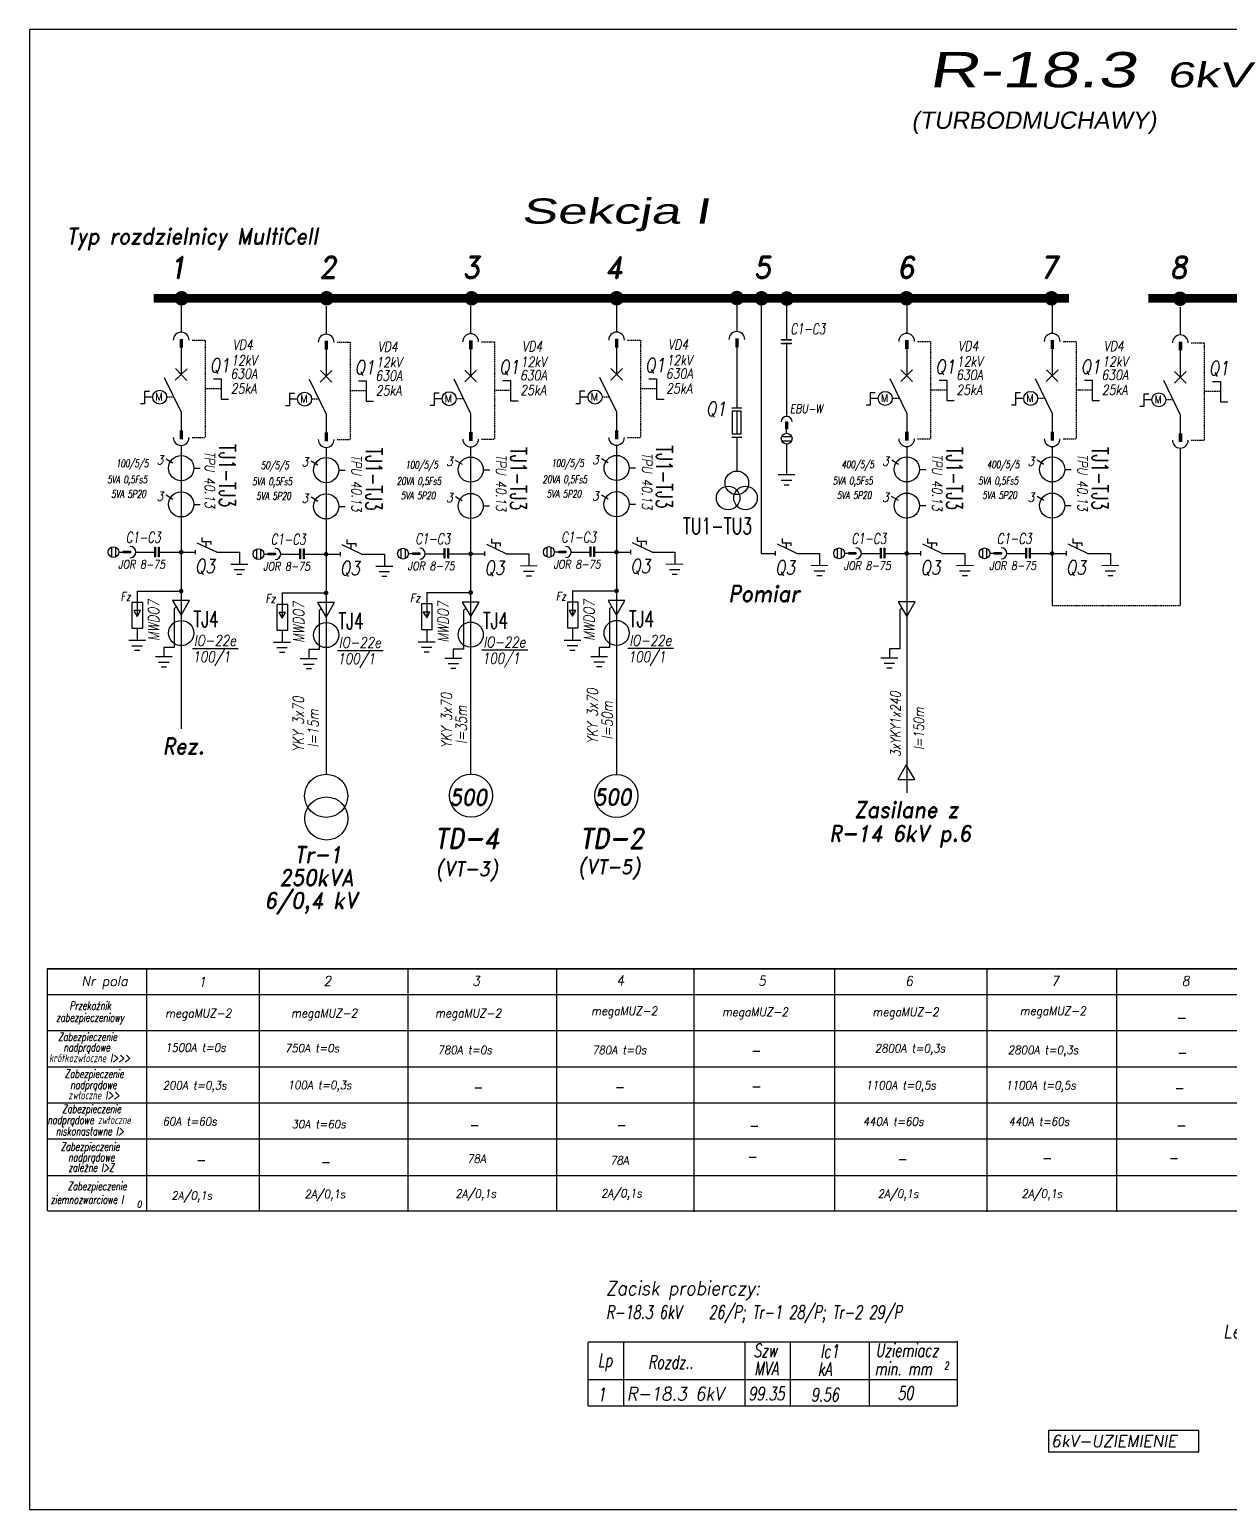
# Model space of a CAD drawing. Extents: x 223 to 1980, y -107 to 188.
# Drawn here: x 223.5 to 462.6, y -106.8 to 188.2 of the extents above; entities that cross this region are included whole.
import ezdxf

# ---------------------------------------------------------------- set-up
doc = ezdxf.new("R2010")
doc.units = 0
doc.header["$MEASUREMENT"] = 0
doc.linetypes.add('DOT', pattern=[6.35, 0, -6.35])
doc.linetypes.add('HIDDEN', pattern=[0.375, 0.25, -0.125])
doc.layers.get('0').update_dxf_attribs({"linetype": 'CONTINUOUS'})
doc.layers.add('STYKI', color=4, linetype='CONTINUOUS')
doc.styles.add('ROMAND', font='romand', dxfattribs={"width": 0.9, "oblique": 15, "height": 3.5})
doc.styles.add('ROMANS', font='romans', dxfattribs={"width": 0.9, "oblique": 15, "height": 1.5})
doc.styles.add('styl1', font='arial.ttf', dxfattribs={"oblique": 10, "height": 1.82})

# ---------------------------------------------------------------- blocks, each defined once
blk = doc.blocks.new('*U23')
at = {"color": 7, "const_width": 1.4}
blk.add_lwpolyline([(-0.74, 0, 1), (0.74, 0, 1)], format="xyb", close=True, dxfattribs=at)
blk = doc.blocks.new('*U24')
at = {"color": 0, "linetype": 'ByBlock', "lineweight": -2, "transparency": 16777216}
for p in [(0, 0), (28.9, 0), (57.8, 0), (86.7, 0), (115.6, 0), (144.5, 0), (173.4, 0)]:
    blk.add_blockref('*U23', p, dxfattribs=at)
blk = doc.blocks.new('*U28')
at = {"color": 7, "const_width": 1.4}
blk.add_lwpolyline([(-0.74, 0, 1), (0.74, 0, 1)], format="xyb", close=True, dxfattribs=at)
blk = doc.blocks.new('*U29')
at = {"color": 0, "linetype": 'ByBlock', "lineweight": -2, "transparency": 16777216}
for p in [(0, 0), (28.9, 0), (57.8, 0), (86.7, 0), (115.6, 0), (144.5, 0), (173.4, 0)]:
    blk.add_blockref('*U28', p, dxfattribs=at)
blk = doc.blocks.new('*U30')
at = {"color": 7, "const_width": 1.4}
blk.add_lwpolyline([(-0.74, 0, 1), (0.74, 0, 1)], format="xyb", close=True, dxfattribs=at)
blk = doc.blocks.new('*U31')
at = {"color": 0, "linetype": 'ByBlock', "lineweight": -2, "transparency": 16777216}
blk.add_blockref('*U30', (0, 0), dxfattribs=at)
blk = doc.blocks.new('*U32')
at = {"color": 7, "const_width": 1.4}
blk.add_lwpolyline([(-0.74, 0, 1), (0.74, 0, 1)], format="xyb", close=True, dxfattribs=at)
blk = doc.blocks.new('*U33')
at = {"color": 0, "linetype": 'ByBlock', "lineweight": -2, "transparency": 16777216}
blk.add_blockref('*U32', (0, 0), dxfattribs=at)

msp = doc.modelspace()

# ---------------------------------------------------------------- linework, layer by layer
for p, q in [((643.46, 188.19), (223.46, 188.19)), ((223.46, 188.19), (223.46, -106.81)), ((637.03, 188.19), (223.46, 188.19)), ((248, 114.92), (246.37, 114.92)), ((276.9, 114.53), (275.27, 114.53)), ((305.7, 114.61), (304.08, 114.61)), ((334.79, 114.94), (333.17, 114.94)), ((392.64, 114.67), (391.01, 114.67)), ((421.63, 114.67), (420, 114.67)), ((447.17, 114.38), (445.55, 114.38)), ((223.46, -106.81), (643.46, -106.81))]:
    msp.add_line(p, q)
at = {"color": 7}
for p, q in [((253.68, 133.43), (253.68, 127.87)), ((282.58, 133.04), (282.58, 127.48)), ((311.38, 133.12), (311.38, 127.56)), ((340.47, 133.45), (340.47, 127.9)), ((364.45, 133.55), (364.45, 128)), ((369.32, 133.18), (369.32, 104.35)), ((374.4, 126.43), (374.4, 133.6)), ((398.31, 133.18), (398.31, 127.62)), ((427.31, 133.18), (427.31, 127.62)), ((452.85, 132.88), (452.85, 127.33)), ((253.68, 126.34), (253.68, 119.43)), ((282.58, 125.95), (282.58, 119.05)), ((311.38, 126.03), (311.38, 119.13)), ((340.47, 126.36), (340.47, 119.46)), ((364.45, 126.46), (364.45, 119.56)), ((374.4, 123.25), (374.4, 125.56)), ((374.4, 111.12), (374.4, 125.05)), ((398.31, 126.09), (398.31, 119.19)), ((427.31, 126.09), (427.31, 119.19)), ((452.85, 125.8), (452.85, 118.89)), ((254.85, 120.59), (252.51, 118.28)), ((252.52, 120.6), (254.84, 118.27)), ((260.12, 118.56), (261.66, 118.56)), ((261.66, 118.56), (261.66, 114.51)), ((283.74, 120.2), (281.41, 117.89)), ((281.42, 120.21), (283.73, 117.88)), ((289.02, 118.18), (290.55, 118.18)), ((290.55, 118.18), (290.55, 114.12)), ((312.55, 120.28), (310.22, 117.97)), ((310.23, 120.3), (312.54, 117.96)), ((317.82, 118.26), (319.36, 118.26)), ((319.36, 118.26), (319.36, 114.2)), ((341.64, 120.62), (339.3, 118.3)), ((339.32, 120.63), (341.63, 118.29)), ((346.91, 118.59), (348.45, 118.59)), ((348.45, 118.59), (348.45, 114.54)), ((364.45, 120.17), (364.45, 113.27)), ((399.48, 120.34), (397.15, 118.03)), ((397.16, 120.35), (399.47, 118.02)), ((404.75, 118.32), (406.29, 118.32)), ((406.29, 118.32), (406.29, 114.26)), ((428.47, 120.34), (426.14, 118.03)), ((426.15, 120.35), (428.46, 118.02)), ((433.75, 118.32), (435.28, 118.32)), ((435.28, 118.32), (435.28, 114.26)), ((454.02, 120.05), (451.69, 117.73)), ((451.7, 120.06), (454.01, 117.72)), ((459.29, 118.02), (460.83, 118.02)), ((460.83, 118.02), (460.83, 113.97)), ((247.38, 116.05), (246.37, 116.05)), ((246.37, 116.05), (246.37, 113.59)), ((276.27, 115.66), (275.27, 115.66)), ((275.27, 115.66), (275.27, 113.2)), ((305.08, 115.74), (304.08, 115.74)), ((304.08, 115.74), (304.08, 113.28)), ((334.17, 116.08), (333.17, 116.08)), ((333.17, 116.08), (333.17, 113.62)), ((392.01, 115.8), (391.01, 115.8)), ((391.01, 115.8), (391.01, 113.34)), ((421, 115.8), (420, 115.8)), ((420, 115.8), (420, 113.34)), ((446.55, 115.51), (445.55, 115.51)), ((445.55, 115.51), (445.55, 113.05)), ((246.37, 113.59), (245.58, 113.59)), ((261.66, 114.51), (263.14, 114.51)), ((275.27, 113.2), (274.48, 113.2)), ((290.55, 114.12), (292.03, 114.12)), ((304.08, 113.28), (303.29, 113.28)), ((319.36, 114.2), (320.84, 114.2)), ((333.17, 113.62), (332.37, 113.62)), ((348.45, 114.54), (349.93, 114.54)), ((363.48, 112.79), (365.42, 112.79)), ((365.34, 112.12), (363.53, 112.12)), ((363.53, 112.12), (363.53, 107.62)), ((364.45, 113.27), (364.45, 112.79)), ((364.45, 112.12), (364.45, 107.62)), ((365.34, 107.62), (365.34, 112.12)), ((391.01, 113.34), (390.22, 113.34)), ((406.29, 114.26), (407.77, 114.26)), ((420, 113.34), (419.21, 113.34)), ((435.28, 114.26), (436.76, 114.26)), ((445.55, 113.05), (444.76, 113.05)), ((460.83, 113.97), (462.31, 113.97)), ((253.68, 111.94), (253.68, 106.81)), ((282.58, 111.55), (282.58, 106.42)), ((311.38, 111.63), (311.38, 106.51)), ((340.47, 111.97), (340.47, 106.84)), ((374.37, 107.71), (374.37, 110.02)), ((398.31, 111.69), (398.31, 106.57)), ((427.31, 111.69), (427.31, 106.57)), ((452.85, 111.4), (452.85, 106.27)), ((363.48, 106.96), (365.42, 106.96)), ((363.53, 107.62), (365.34, 107.62)), ((364.45, 106.96), (364.45, 100.19)), ((373.39, 107.05), (375.37, 107.05)), ((373.39, 106.24), (375.37, 106.24)), ((253.68, 105.3), (253.68, 48.79)), ((282.58, 104.91), (282.58, 39.76)), ((311.38, 104.99), (311.38, 39.76)), ((340.47, 105.33), (340.47, 39.79)), ((369.32, 105.05), (369.32, 83.74)), ((374.36, 105.54), (374.36, 99.48)), ((398.31, 105.05), (398.31, 36.04)), ((427.31, 105.05), (427.31, 73.39)), ((452.85, 104.76), (452.85, 73.39)), ((252.03, 101.77), (250.68, 102.58)), ((256.25, 100.77), (257.47, 100.77)), ((280.92, 101.38), (279.58, 102.19)), ((285.14, 100.38), (286.37, 100.38)), ((309.73, 101.47), (308.39, 102.27)), ((313.95, 100.46), (315.18, 100.46)), ((338.82, 101.8), (337.47, 102.61)), ((343.04, 100.8), (344.27, 100.8)), ((396.66, 101.52), (395.32, 102.33)), ((400.88, 100.52), (402.11, 100.52)), ((425.65, 101.52), (424.31, 102.33)), ((429.87, 100.52), (431.1, 100.52)), ((372.67, 99.47), (376.04, 99.48)), ((373.31, 98.37), (375.41, 98.37)), ((373.85, 97.45), (374.88, 97.45)), ((252.02, 94.54), (250.68, 95.35)), ((280.92, 94.15), (279.57, 94.96)), ((309.72, 94.23), (308.38, 95.04)), ((338.81, 94.56), (337.47, 95.37)), ((396.66, 94.29), (395.31, 95.1)), ((425.65, 94.29), (424.3, 95.1)), ((256.24, 93.54), (257.47, 93.54)), ((285.14, 93.15), (286.36, 93.15)), ((313.95, 93.23), (315.17, 93.23)), ((343.04, 93.56), (344.26, 93.56)), ((400.88, 93.29), (402.1, 93.29)), ((429.87, 93.29), (431.09, 93.29)), ((260.76, 84.01), (256.89, 85.84)), ((257.8, 86.96), (257.8, 86.16)), ((257.8, 86.16), (259.59, 86.16)), ((258.67, 84.92), (258.67, 86.14)), ((259.59, 86.16), (259.59, 85.53)), ((286.7, 86.57), (286.7, 85.77)), ((286.7, 85.77), (288.48, 85.77)), ((287.57, 84.53), (287.57, 85.75)), ((288.48, 85.77), (288.48, 85.14)), ((315.51, 86.66), (315.51, 85.85)), ((315.51, 85.85), (317.29, 85.85)), ((316.38, 84.61), (316.38, 85.83)), ((317.29, 85.85), (317.29, 85.22)), ((347.55, 84.03), (343.68, 85.87)), ((344.6, 86.99), (344.6, 86.18)), ((344.6, 86.18), (346.38, 86.18)), ((345.47, 84.94), (345.47, 86.17)), ((346.38, 86.18), (346.38, 85.55)), ((376.4, 83.76), (372.54, 85.59)), ((373.45, 86.72), (373.45, 85.91)), ((373.45, 85.91), (375.23, 85.91)), ((374.32, 84.67), (374.32, 85.89)), ((375.23, 85.91), (375.23, 85.28)), ((405.39, 83.76), (401.53, 85.59)), ((402.44, 86.72), (402.44, 85.91)), ((402.44, 85.91), (404.22, 85.91)), ((403.31, 84.67), (403.31, 85.89)), ((404.22, 85.91), (404.22, 85.28)), ((434.38, 83.76), (430.52, 85.59)), ((431.43, 86.72), (431.43, 85.91)), ((431.43, 85.91), (433.21, 85.91)), ((432.3, 84.67), (432.3, 85.89)), ((433.21, 85.91), (433.21, 85.28)), ((239.79, 85.01), (239.79, 83.04)), ((240.59, 85.01), (240.59, 83.04)), ((241.26, 84.03), (243.57, 84.03)), ((244.64, 84.01), (247.91, 84.01)), ((246.11, 84.01), (248.42, 84.01)), ((249.29, 84.01), (256.45, 84.01)), ((256.45, 84.43), (256.45, 83.61)), ((260.76, 84.01), (265.28, 84.01)), ((265.28, 84.01), (265.28, 81.64)), ((268.69, 84.62), (268.69, 82.65)), ((269.49, 84.62), (269.49, 82.65)), ((270.15, 83.64), (272.47, 83.64)), ((273.54, 83.62), (276.81, 83.62)), ((275, 83.62), (277.32, 83.62)), ((278.19, 83.62), (285.35, 83.62)), ((285.35, 84.04), (285.35, 83.22)), ((289.65, 83.62), (285.79, 85.45)), ((289.65, 83.62), (294.18, 83.62)), ((294.18, 83.62), (294.18, 81.25)), ((297.49, 84.71), (297.49, 82.73)), ((298.3, 84.71), (298.3, 82.73)), ((298.96, 83.73), (301.27, 83.73)), ((302.34, 83.7), (305.61, 83.7)), ((303.81, 83.7), (306.12, 83.7)), ((307, 83.7), (314.16, 83.7)), ((314.16, 84.13), (314.16, 83.3)), ((318.46, 83.7), (314.6, 85.53)), ((318.46, 83.7), (322.98, 83.7)), ((322.98, 83.7), (322.98, 81.33)), ((326.58, 85.04), (326.58, 83.06)), ((327.39, 85.04), (327.39, 83.06)), ((328.05, 84.06), (330.36, 84.06)), ((331.43, 84.03), (334.7, 84.03)), ((332.9, 84.03), (335.21, 84.03)), ((336.08, 84.03), (343.24, 84.03)), ((343.24, 84.46), (343.24, 83.64)), ((347.55, 84.03), (352.07, 84.03)), ((352.07, 84.03), (352.07, 81.66)), ((369.3, 83.76), (372.1, 83.76)), ((372.1, 84.19), (372.1, 83.36)), ((376.4, 83.76), (380.92, 83.76)), ((380.92, 83.76), (380.92, 81.39)), ((384.42, 84.77), (384.42, 82.79)), ((385.23, 84.77), (385.23, 82.79)), ((385.89, 83.79), (388.2, 83.79)), ((389.27, 83.76), (392.54, 83.76)), ((390.74, 83.76), (393.05, 83.76)), ((393.93, 83.76), (401.09, 83.76)), ((401.09, 84.19), (401.09, 83.36)), ((405.39, 83.76), (409.92, 83.76)), ((409.92, 83.76), (409.92, 81.39)), ((413.41, 84.77), (413.41, 82.79)), ((414.22, 84.77), (414.22, 82.79)), ((414.88, 83.79), (417.2, 83.79)), ((418.27, 83.76), (421.54, 83.76)), ((419.73, 83.76), (422.05, 83.76)), ((422.92, 83.76), (430.08, 83.76)), ((430.08, 84.19), (430.08, 83.36)), ((434.38, 83.76), (438.91, 83.76)), ((438.91, 83.76), (438.91, 81.39)), ((263.58, 81.63), (266.95, 81.64)), ((264.22, 80.53), (266.32, 80.53)), ((292.48, 81.24), (295.85, 81.25)), ((293.12, 80.14), (295.21, 80.14)), ((321.29, 81.32), (324.65, 81.34)), ((321.93, 80.23), (324.02, 80.23)), ((350.38, 81.65), (353.74, 81.67)), ((351.01, 80.56), (353.11, 80.56)), ((379.23, 81.38), (382.59, 81.4)), ((379.87, 80.29), (381.96, 80.29)), ((408.22, 81.38), (411.59, 81.4)), ((408.86, 80.29), (410.95, 80.29)), ((437.21, 81.38), (440.58, 81.4)), ((437.85, 80.29), (439.94, 80.29)), ((264.76, 79.62), (265.79, 79.62)), ((293.65, 79.23), (294.69, 79.23)), ((322.46, 79.31), (323.5, 79.31)), ((351.55, 79.64), (352.58, 79.64)), ((380.4, 79.37), (381.44, 79.37)), ((409.39, 79.37), (410.43, 79.37)), ((438.38, 79.37), (439.42, 79.37)), ((244.91, 76.27), (253.77, 76.27)), ((244.91, 76.27), (244.91, 71.22)), ((273.81, 75.88), (282.67, 75.89)), ((273.81, 75.88), (273.81, 70.84)), ((302.62, 75.97), (311.48, 75.97)), ((302.62, 75.97), (302.62, 70.92)), ((331.7, 76.3), (340.56, 76.3)), ((331.7, 76.3), (331.7, 71.25)), ((252.72, 73.06), (252.28, 72.79)), ((252.28, 72.79), (252.28, 64.98)), ((281.61, 72.67), (281.18, 72.4)), ((281.18, 72.4), (281.18, 64.59)), ((310.42, 72.75), (309.99, 72.48)), ((309.99, 72.48), (309.99, 64.67)), ((339.51, 73.08), (339.08, 72.82)), ((339.08, 72.82), (339.08, 65)), ((397.35, 72.81), (396.92, 72.54)), ((396.92, 72.54), (396.92, 64.73)), ((244.91, 68.89), (244.91, 66.47)), ((273.81, 68.5), (273.81, 66.08)), ((302.62, 68.59), (302.62, 66.16)), ((331.7, 68.92), (331.7, 66.5)), ((243.22, 66.46), (246.58, 66.48)), ((243.85, 65.37), (245.95, 65.37)), ((252.28, 64.98), (250.23, 64.98)), ((250.23, 64.98), (250.23, 63.21)), ((272.11, 66.07), (275.48, 66.09)), ((272.75, 64.98), (274.84, 64.98)), ((300.92, 66.16), (304.29, 66.17)), ((301.56, 65.06), (303.65, 65.06)), ((330.01, 66.49), (333.37, 66.5)), ((330.65, 65.39), (332.74, 65.39)), ((339.08, 65), (337.02, 65)), ((337.02, 65), (337.02, 63.24)), ((244.39, 64.45), (245.42, 64.45)), ((248.53, 63.2), (251.9, 63.22)), ((249.17, 62.11), (251.27, 62.11)), ((255.92, 64.83), (265.06, 64.83)), ((273.29, 64.06), (274.32, 64.06)), ((277.43, 62.81), (280.8, 62.83)), ((281.18, 64.59), (279.13, 64.59)), ((279.13, 64.59), (279.13, 62.82)), ((284.82, 64.44), (293.96, 64.44)), ((302.09, 64.14), (303.13, 64.14)), ((306.24, 62.9), (309.6, 62.91)), ((309.99, 64.67), (307.93, 64.67)), ((307.93, 64.67), (307.93, 62.9)), ((313.63, 64.52), (322.77, 64.52)), ((331.18, 64.48), (332.22, 64.48)), ((335.33, 63.23), (338.69, 63.24)), ((335.96, 62.13), (338.06, 62.13)), ((342.72, 64.86), (351.85, 64.86)), ((393.17, 62.96), (396.54, 62.97)), ((396.92, 64.73), (394.86, 64.73)), ((394.86, 64.73), (394.86, 62.96)), ((249.71, 61.19), (250.74, 61.19)), ((278.07, 61.72), (280.16, 61.72)), ((278.6, 60.8), (279.64, 60.8)), ((306.88, 61.8), (308.97, 61.8)), ((307.41, 60.88), (308.45, 60.88)), ((336.5, 61.22), (337.53, 61.22)), ((393.81, 61.86), (395.9, 61.86)), ((394.34, 60.94), (395.38, 60.94)), ((334.84, -73.4), (408.34, -73.4)), ((334.84, -86.18), (334.84, -73.53)), ((341.84, -73.4), (341.84, -86.18)), ((366.05, -73.4), (366.05, -86.18)), ((375.09, -73.53), (375.09, -86.18)), ((390.84, -73.53), (390.84, -86.18)), ((408.34, -73.27), (408.34, -86.18)), ((334.84, -86.18), (334.84, -75.68)), ((341.84, -75.68), (341.84, -86.18)), ((375.09, -75.68), (375.09, -86.18)), ((390.84, -75.68), (390.84, -86.18)), ((408.34, -75.68), (408.34, -86.18)), ((334.84, -80.93), (408.34, -80.93)), ((334.84, -86.18), (408.34, -86.18)), ((456.53, -91.09), (426.6, -91.09)), ((426.6, -91.09), (426.6, -95.3)), ((456.53, -95.3), (456.53, -91.09)), ((426.6, -95.3), (456.53, -95.3))]:
    msp.add_line(p, q, dxfattribs=at)
at = {"color": 7, "linetype": 'HIDDEN'}
for p, q in [((255.86, 126.29), (258.44, 126.29)), ((258.44, 126.29), (258.44, 106.87)), ((284.75, 125.9), (287.34, 125.9)), ((287.34, 125.9), (287.34, 106.48)), ((313.56, 125.98), (316.15, 125.98)), ((316.15, 125.98), (316.15, 106.57)), ((342.65, 126.31), (345.24, 126.31)), ((345.24, 126.31), (345.24, 106.9)), ((400.49, 126.04), (403.08, 126.04)), ((403.08, 126.04), (403.08, 106.63)), ((429.48, 126.04), (432.07, 126.04)), ((432.07, 126.04), (432.07, 106.63)), ((455.03, 125.74), (457.62, 125.74)), ((457.62, 125.74), (457.62, 106.33)), ((261.66, 116.58), (258.44, 116.58)), ((290.55, 116.19), (287.34, 116.19)), ((319.36, 116.27), (316.15, 116.27)), ((348.45, 116.61), (345.24, 116.61)), ((406.29, 116.33), (403.08, 116.33)), ((435.28, 116.33), (432.07, 116.33)), ((460.83, 116.04), (457.62, 116.04)), ((255.86, 106.87), (258.44, 106.87)), ((284.75, 106.48), (287.34, 106.48)), ((313.56, 106.57), (316.15, 106.57)), ((342.65, 106.9), (345.24, 106.9)), ((400.49, 106.63), (403.08, 106.63)), ((429.48, 106.63), (432.07, 106.63)), ((455.03, 106.33), (457.62, 106.33)), ((427.31, 73.39), (452.85, 73.39))]:
    msp.add_line(p, q, dxfattribs=at)
at = {"color": 7, "linetype": 'DOT'}
for p, q in [((258.44, 116.58), (261.66, 116.58)), ((287.34, 116.19), (290.55, 116.19)), ((316.15, 116.27), (319.36, 116.27)), ((345.24, 116.61), (348.45, 116.61)), ((403.08, 116.33), (406.29, 116.33)), ((432.07, 116.33), (435.28, 116.33)), ((457.62, 116.04), (460.83, 116.04))]:
    msp.add_line(p, q, dxfattribs=at)
at = {"linetype": 'HIDDEN'}
for p, q in [((252.22, 114.92), (250.78, 114.92)), ((281.12, 114.53), (279.68, 114.53)), ((309.93, 114.61), (308.49, 114.61)), ((339.02, 114.94), (337.57, 114.94)), ((396.86, 114.67), (395.42, 114.67)), ((425.85, 114.67), (424.41, 114.67)), ((451.4, 114.38), (449.96, 114.38))]:
    msp.add_line(p, q, dxfattribs=at)
at = {"color": 7, "lineweight": 35}
msp.add_line((226.95, 0.97), (640.5, 0.97), dxfattribs=at)
at = {"color": 7, "linetype": 'Continuous'}
for p, q in [((226.95, 0.97), (226.95, -47.26)), ((246.8, 0.97), (246.8, -47.26)), ((269.22, 0.97), (269.22, -47.26)), ((298.88, 0.97), (298.88, -47.26)), ((328.51, 0.97), (328.51, -47.26)), ((355.85, 0.75), (355.85, -47.48)), ((383.93, 0.96), (383.93, -47.27)), ((414.3, 0.75), (414.3, -47.48)), ((440.13, 0.75), (440.13, -47.48)), ((226.95, -4.15), (640.35, -4.15)), ((226.95, -11.35), (640.35, -11.35)), ((226.95, -18.55), (640.3, -18.55)), ((226.95, -25.75), (640.64, -25.75)), ((226.95, -32.95), (640.64, -32.95)), ((226.95, -40.23), (640.84, -40.23)), ((227.13, -47.26), (640.63, -47.26))]:
    msp.add_line(p, q, dxfattribs=at)
at = {"color": 7, "const_width": 1.79}
for points in [[(248.2, 134.62), (430.66, 134.62)], [(446.49, 134.62), (628.66, 134.62)]]:
    msp.add_lwpolyline(points, dxfattribs=at)
at = {"lineweight": 35, "const_width": 0.705}
for points in [[(253.71, 124.76), (253.71, 126.54)], [(340.5, 124.79), (340.5, 126.57)], [(364.48, 124.88), (364.48, 126.67)], [(282.61, 124.37), (282.61, 126.15)], [(311.42, 124.45), (311.42, 126.24)], [(398.35, 124.51), (398.35, 126.3)], [(427.34, 124.51), (427.34, 126.3)], [(452.89, 124.22), (452.89, 126)], [(253.71, 106.5), (253.71, 108.28)], [(282.61, 106.11), (282.61, 107.89)], [(311.42, 106.19), (311.42, 107.97)], [(340.5, 106.52), (340.5, 108.31)], [(398.35, 106.25), (398.35, 108.03)], [(427.34, 106.25), (427.34, 108.03)], [(452.89, 105.95), (452.89, 107.74)]]:
    msp.add_lwpolyline(points, dxfattribs=at)
at = {"color": 7}
for points in [[(373.36, 126.3), (373.36, 126.43), (375.3, 126.43), (375.3, 126.3)], [(373.36, 125.57), (373.36, 125.7), (375.3, 125.7), (375.3, 125.57)], [(374.52, 108.59), (374.22, 108.59), (374.22, 110.02), (374.52, 110.02)], [(242.13, 83.88), (242.13, 84.19), (243.57, 84.19), (243.57, 83.88)], [(248.42, 85.04), (248.56, 85.04), (248.56, 83.1), (248.42, 83.1)], [(249.16, 85.04), (249.29, 85.04), (249.29, 83.1), (249.16, 83.1)], [(271.03, 83.49), (271.03, 83.8), (272.47, 83.8), (272.47, 83.49)], [(277.32, 84.65), (277.46, 84.65), (277.46, 82.71), (277.32, 82.71)], [(278.05, 84.65), (278.19, 84.65), (278.19, 82.71), (278.05, 82.71)], [(299.84, 83.57), (299.84, 83.88), (301.27, 83.88), (301.27, 83.57)], [(306.13, 84.73), (306.26, 84.73), (306.26, 82.79), (306.13, 82.79)], [(306.86, 84.73), (307, 84.73), (307, 82.79), (306.86, 82.79)], [(328.93, 83.91), (328.93, 84.21), (330.36, 84.21), (330.36, 83.91)], [(335.22, 85.07), (335.35, 85.07), (335.35, 83.13), (335.22, 83.13)], [(335.95, 85.07), (336.08, 85.07), (336.08, 83.13), (335.95, 83.13)], [(386.77, 83.63), (386.77, 83.94), (388.2, 83.94), (388.2, 83.63)], [(393.06, 84.79), (393.2, 84.79), (393.2, 82.85), (393.06, 82.85)], [(393.79, 84.79), (393.93, 84.79), (393.93, 82.85), (393.79, 82.85)], [(415.76, 83.63), (415.76, 83.94), (417.2, 83.94), (417.2, 83.63)], [(422.05, 84.79), (422.19, 84.79), (422.19, 82.85), (422.05, 82.85)], [(422.78, 84.79), (422.92, 84.79), (422.92, 82.85), (422.78, 82.85)], [(246.03, 73.99), (243.87, 73.99), (243.87, 68.89), (246.03, 68.89)], [(251.98, 74.37), (253.68, 71.46), (255.35, 74.39)], [(280.88, 73.98), (282.58, 71.08), (284.25, 74)], [(309.69, 74.07), (311.39, 71.16), (313.06, 74.08)], [(332.82, 74.02), (330.67, 74.02), (330.67, 68.92), (332.82, 68.92)], [(338.78, 74.4), (340.47, 71.49), (342.14, 74.41)], [(396.62, 74.13), (398.32, 71.22), (399.99, 74.14)], [(244.24, 72.37), (244.91, 71.22), (245.57, 72.38)], [(274.92, 73.6), (272.77, 73.6), (272.77, 68.5), (274.92, 68.5)], [(273.14, 71.98), (273.81, 70.84), (274.47, 71.99)], [(303.73, 73.69), (301.58, 73.69), (301.58, 68.59), (303.73, 68.59)], [(301.95, 72.07), (302.62, 70.92), (303.28, 72.07)], [(331.03, 72.4), (331.7, 71.25), (332.36, 72.4)], [(396.54, 38.67), (399.92, 38.67), (398.23, 41.6)]]:
    msp.add_lwpolyline(points, close=True, dxfattribs=at)
at = {"color": 7, "const_width": 0.444}
for points in [[(253.44, 84, 1), (253.91, 84, 1)], [(282.33, 83.61, 1), (282.8, 83.61, 1)], [(311.14, 83.7, 1), (311.61, 83.7, 1)], [(340.23, 84.03, 1), (340.7, 84.03, 1)], [(398.07, 83.76, 1), (398.54, 83.76, 1)], [(427.06, 83.76, 1), (427.53, 83.76, 1)], [(253.45, 76.27, 1), (253.91, 76.27, 1)], [(340.24, 76.3, 1), (340.71, 76.3, 1)], [(282.34, 75.88, 1), (282.81, 75.88, 1)], [(311.15, 75.97, 1), (311.62, 75.97, 1)]]:
    msp.add_lwpolyline(points, format="xyb", close=True, dxfattribs=at)
for centre, radius in [((249.39, 114.92), 1.39), ((278.29, 114.53), 1.39), ((307.1, 114.61), 1.39), ((336.18, 114.94), 1.39), ((394.03, 114.67), 1.39), ((423.02, 114.67), 1.39), ((448.57, 114.38), 1.39), ((374.38, 106.65), 1.07), ((240.19, 84.03), 1.07), ((269.09, 83.64), 1.07), ((297.9, 83.72), 1.07), ((326.98, 84.05), 1.07), ((384.83, 83.78), 1.07), ((413.82, 83.78), 1.07)]:
    msp.add_circle(centre, radius)
at = {"color": 7}
for centre, radius in [((253.69, 100.77), 2.51), ((340.48, 100.8), 2.51), ((282.58, 100.38), 2.51), ((311.39, 100.47), 2.51), ((398.32, 100.53), 2.51), ((427.31, 100.53), 2.51), ((364.45, 97.84), 2.35), ((253.68, 93.54), 2.51), ((282.58, 93.15), 2.51), ((311.39, 93.23), 2.51), ((340.47, 93.57), 2.51), ((362.71, 94.81), 2.35), ((366.18, 94.81), 2.35), ((398.32, 93.29), 2.51), ((427.31, 93.29), 2.51), ((253.69, 67.89), 2.51), ((282.58, 67.5), 2.51), ((311.39, 67.58), 2.51), ((340.48, 67.91), 2.51), ((282.58, 35.44), 4.3), ((311.46, 35.49), 4.3), ((340.44, 35.42), 4.3), ((282.63, 30.92), 4.3)]:
    msp.add_circle(centre, radius, dxfattribs=at)
for centre, radius, start, end in [((253.68, 126.29), 1.57, 0, 180), ((282.58, 125.9), 1.57, 0, 180), ((311.38, 125.98), 1.57, 0, 180), ((340.47, 126.31), 1.57, 0, 180), ((364.45, 126.41), 1.57, 0, 180), ((398.31, 126.04), 1.57, 0, 180), ((427.31, 126.04), 1.57, 0, 180), ((452.85, 125.74), 1.57, 0, 180), ((374.38, 109.98), 1.11, 0, 180), ((253.68, 106.87), 1.57, 180, 0), ((282.58, 106.48), 1.57, 180, 0), ((311.38, 106.57), 1.57, 180, 0), ((340.47, 106.9), 1.57, 180, 0), ((398.31, 106.63), 1.57, 180, 0), ((427.31, 106.63), 1.57, 180, 0), ((452.85, 106.33), 1.57, 180, 0), ((243.53, 84.03), 1.11, 270, 90), ((272.42, 83.64), 1.11, 270, 90), ((301.23, 83.72), 1.11, 270, 90), ((330.32, 84.05), 1.11, 270, 90), ((388.16, 83.78), 1.11, 270, 90), ((417.15, 83.78), 1.11, 270, 90)]:
    msp.add_arc(centre, radius, start, end, dxfattribs=at)
at = {"layer": 'STYKI', "color": 7}
for p, q in [((250.31, 118.87), (253.68, 111.94)), ((279.21, 118.48), (282.57, 111.55)), ((308.02, 118.57), (311.38, 111.63)), ((337.1, 118.9), (340.47, 111.96)), ((394.95, 118.63), (398.31, 111.69)), ((423.94, 118.63), (427.3, 111.69)), ((449.49, 118.33), (452.85, 111.4))]:
    msp.add_line(p, q, dxfattribs=at)

# ---------------------------------------------------------------- block references
for name, p in [('*U24', (253.77, 134.63)), ('*U33', (364.45, 134.68)), ('*U31', (374.42, 134.59)), ('*U29', (452.8, 134.54))]:
    msp.add_blockref(name, p)

# ---------------------------------------------------------------- texts
at = {"color": 7}
for s, height, style, oblique, width, p in [('R-18.3', 7.038, 'styl1', 10, 1.4, (402.68, 176.69)), ('6kV', 5, 'styl1', 10, 1.4, (450.16, 176.68)), ('Sekcja I', 5.031, 'styl1', 10, 1.5, (321.47, 149.5)), ('Typ rozdzielnicy MultiCell', 3.2276, 'ROMAND', 10, 0.9, (230.8, 145.39)), ('1', 4.3, 'ROMAND', 10, 0.95, (251.23, 138.65)), ('2', 4.3, 'ROMAND', 10, 0.95, (281.16, 138.64)), ('3', 4.3, 'ROMAND', 10, 0.95, (309.73, 138.64)), ('4', 4.3, 'ROMAND', 10, 0.95, (338.11, 138.64)), ('5', 4.3, 'ROMAND', 10, 0.95, (367.78, 138.64)), ('6', 4.3, 'ROMAND', 10, 0.95, (396.35, 138.64)), ('7', 4.3, 'ROMAND', 10, 0.95, (424.97, 138.64)), ('8', 4.3, 'ROMAND', 10, 0.95, (450.74, 138.64)), ('C1-C3', 2.147, 'ROMANS', 10, 0.7, (375.11, 127.46)), ('VD4', 2, 'ROMANS', 10, 0.8, (263.94, 124.36)), ('VD4', 2, 'ROMANS', 10, 0.8, (292.83, 123.97)), ('VD4', 2, 'ROMANS', 10, 0.8, (321.64, 124.05)), ('VD4', 2, 'ROMANS', 10, 0.8, (350.73, 124.39)), ('VD4', 2, 'ROMANS', 10, 0.8, (408.57, 124.11)), ('VD4', 2, 'ROMANS', 10, 0.8, (437.56, 124.11)), ('Q1', 2.76, 'ROMANS', 10, 0.8, (259.36, 119.87)), ('12kV', 2, 'ROMANS', 10, 0.8, (263.65, 121.26)), ('Q1', 2.76, 'ROMANS', 10, 0.8, (288.25, 119.48)), ('12kV', 2, 'ROMANS', 10, 0.8, (292.55, 120.87)), ('Q1', 2.76, 'ROMANS', 10, 0.8, (317.06, 119.56)), ('12kV', 2, 'ROMANS', 10, 0.8, (321.36, 120.96)), ('Q1', 2.76, 'ROMANS', 10, 0.8, (346.15, 119.9)), ('12kV', 2, 'ROMANS', 10, 0.8, (350.44, 121.29)), ('Q1', 2.76, 'ROMANS', 10, 0.8, (403.99, 119.62)), ('12kV', 2, 'ROMANS', 10, 0.8, (408.29, 121.02)), ('Q1', 2.76, 'ROMANS', 10, 0.8, (432.98, 119.62)), ('12kV', 2, 'ROMANS', 10, 0.8, (437.28, 121.02)), ('Q1', 2.76, 'ROMANS', 10, 0.8, (458.53, 119.33)), ('630A', 2, 'ROMANS', 10, 0.8, (263.51, 118.59)), ('630A', 2, 'ROMANS', 10, 0.8, (292.41, 118.2)), ('630A', 2, 'ROMANS', 10, 0.8, (321.22, 118.28)), ('630A', 2, 'ROMANS', 10, 0.8, (350.3, 118.62)), ('630A', 2, 'ROMANS', 10, 0.8, (408.15, 118.34)), ('630A', 2, 'ROMANS', 10, 0.8, (437.14, 118.34)), ('25kA', 2, 'ROMANS', 10, 0.8, (263.58, 115.64)), ('25kA', 2, 'ROMANS', 10, 0.8, (292.48, 115.25)), ('25kA', 2, 'ROMANS', 10, 0.8, (321.29, 115.33)), ('25kA', 2, 'ROMANS', 10, 0.8, (350.37, 115.66)), ('25kA', 2, 'ROMANS', 10, 0.8, (408.22, 115.39)), ('25kA', 2, 'ROMANS', 10, 0.8, (437.21, 115.39)), ('Q1', 2.76, 'ROMANS', 10, 0.8, (358.29, 111.2)), ('EBU-W', 1.7, 'ROMANS', 10, 0.8, (375.01, 111.75)), ('3', 1.79, 'ROMANS', 15, 0.85, (248.77, 101.51)), ('3', 1.79, 'ROMANS', 15, 0.85, (335.56, 101.53)), ('100/5/5', 1.5, 'ROMANS', 10, 0.7, (240.68, 100.97)), ('50/5/5', 1.5, 'ROMANS', 10, 0.7, (269.57, 100.59)), ('3', 1.79, 'ROMANS', 15, 0.85, (277.66, 101.12)), ('100/5/5', 1.5, 'ROMANS', 10, 0.7, (298.38, 100.67)), ('3', 1.79, 'ROMANS', 15, 0.85, (306.47, 101.2)), ('100/5/5', 1.5, 'ROMANS', 10, 0.7, (327.47, 101)), ('400/5/5', 1.5, 'ROMANS', 10, 0.7, (385.31, 100.73)), ('3', 1.79, 'ROMANS', 15, 0.85, (393.4, 101.26)), ('400/5/5', 1.5, 'ROMANS', 10, 0.7, (414.3, 100.73)), ('3', 1.79, 'ROMANS', 15, 0.85, (422.39, 101.26)), ('5VA 0,5Fs5', 1.5, 'ROMANS', 10, 0.7, (238.94, 97.76)), ('5VA 0,5Fs5', 1.5, 'ROMANS', 10, 0.7, (267.84, 97.37)), ('20VA 0,5Fs5', 1.5, 'ROMANS', 10, 0.7, (296.64, 97.45)), ('20VA 0,5Fs5', 1.5, 'ROMANS', 10, 0.7, (325.73, 97.79)), ('5VA 0,5Fs5', 1.5, 'ROMANS', 10, 0.7, (383.58, 97.51)), ('5VA 0,5Fs5', 1.5, 'ROMANS', 10, 0.7, (412.57, 97.51)), ('5VA 5P20', 1.5, 'ROMANS', 10, 0.7, (239.75, 94.87)), ('3', 1.79, 'ROMANS', 15, 0.85, (248.76, 94.27)), ('5VA 5P20', 1.5, 'ROMANS', 10, 0.7, (268.65, 94.48)), ('3', 1.79, 'ROMANS', 15, 0.85, (277.66, 93.88)), ('5VA 5P20', 1.5, 'ROMANS', 10, 0.7, (297.46, 94.56)), ('3', 1.79, 'ROMANS', 15, 0.85, (306.47, 93.97)), ('5VA 5P20', 1.5, 'ROMANS', 10, 0.7, (326.54, 94.89)), ('3', 1.79, 'ROMANS', 15, 0.85, (335.56, 94.3)), ('5VA 5P20', 1.5, 'ROMANS', 10, 0.7, (384.39, 94.62)), ('3', 1.79, 'ROMANS', 15, 0.85, (393.4, 94.03)), ('5VA 5P20', 1.5, 'ROMANS', 10, 0.7, (413.38, 94.62)), ('3', 1.79, 'ROMANS', 15, 0.85, (422.39, 94.03)), ('C1-C3', 2.147, 'ROMANS', 10, 0.7, (242.63, 85.91)), ('C1-C3', 2.147, 'ROMANS', 10, 0.7, (271.53, 85.52)), ('C1-C3', 2.147, 'ROMANS', 10, 0.7, (300.34, 85.6)), ('C1-C3', 2.147, 'ROMANS', 10, 0.7, (329.43, 85.93)), ('C1-C3', 2.147, 'ROMANS', 10, 0.7, (387.27, 85.66)), ('C1-C3', 2.147, 'ROMANS', 10, 0.7, (416.26, 85.66)), ('Q3', 2.76, 'ROMANS', 10, 0.8, (343.21, 79.85)), ('JOR 8-75', 1.7, 'ROMANS', 10, 0.8, (241.11, 80.73)), ('Q3', 2.76, 'ROMANS', 10, 0.8, (256.42, 79.83)), ('JOR 8-75', 1.7, 'ROMANS', 10, 0.8, (270.01, 80.34)), ('Q3', 2.76, 'ROMANS', 10, 0.8, (285.32, 79.44)), ('JOR 8-75', 1.7, 'ROMANS', 10, 0.8, (298.82, 80.42)), ('Q3', 2.76, 'ROMANS', 10, 0.8, (314.13, 79.52)), ('JOR 8-75', 1.7, 'ROMANS', 10, 0.8, (327.9, 80.75)), ('Q3', 2.76, 'ROMANS', 10, 0.8, (372.07, 79.58)), ('JOR 8-75', 1.7, 'ROMANS', 10, 0.8, (385.75, 80.48)), ('Q3', 2.76, 'ROMANS', 10, 0.8, (401.06, 79.58)), ('JOR 8-75', 1.7, 'ROMANS', 10, 0.8, (414.74, 80.48)), ('Q3', 2.76, 'ROMANS', 10, 0.8, (430.05, 79.58)), ('Pomiar', 3.228, 'ROMAND', 10, 0.9, (362.78, 74.14)), ('Fz', 1.7, 'ROMANS', 10, 0.8, (241.59, 74.33)), ('Fz', 1.7, 'ROMANS', 10, 0.8, (270.49, 73.94)), ('Fz', 1.7, 'ROMANS', 10, 0.8, (299.3, 74.02)), ('Fz', 1.7, 'ROMANS', 10, 0.8, (328.38, 74.36)), ('IO-22e', 2.147, 'ROMANS', 10, 0.8, (256.22, 65.33)), ('IO-22e', 2.147, 'ROMANS', 10, 0.8, (285.11, 64.94)), ('IO-22e', 2.147, 'ROMANS', 10, 0.8, (313.92, 65.02)), ('IO-22e', 2.147, 'ROMANS', 10, 0.8, (343.01, 65.35)), ('100/1', 2.147, 'ROMANS', 10, 0.8, (255.97, 62.08)), ('100/1', 2.147, 'ROMANS', 10, 0.8, (284.86, 61.69)), ('100/1', 2.147, 'ROMANS', 10, 0.8, (313.67, 61.77)), ('100/1', 2.147, 'ROMANS', 10, 0.8, (342.76, 62.1)), ('Rez.', 3.228, 'ROMAND', 10, 0.9, (250.01, 43.75)), ('500', 3.228, 'ROMAND', 10, 0.9, (307.18, 33.53)), ('500', 3.228, 'ROMAND', 10, 0.9, (335.95, 33.59)), ('Zasilane z', 3.228, 'ROMAND', 10, 0.9, (387.84, 31.07)), ('R-14 6kV p.6', 3.2276, 'ROMAND', 10, 0.9, (382.87, 26.31)), ('Tr-1', 3.228, 'ROMAND', 10, 0.9, (276.29, 22.09)), ('250kVA', 3.228, 'ROMAND', 10, 0.9, (273.23, 17.53)), ('(VT-3)', 2.9, 'ROMAND', 10, 0.9, (304.46, 19.43)), ('(VT-5)', 2.9, 'ROMAND', 10, 0.9, (332.84, 19.82)), ('6/0,4 kV', 3.228, 'ROMAND', 10, 0.9, (270.26, 12.97)), ('Nr pola', 1.958, 'ROMAND', 10, 0.95, (233.8, -2.45)), ('1', 1.96, 'ROMAND', 10, 0.9, (257.13, -2.64)), ('2', 1.96, 'ROMAND', 10, 0.9, (282.09, -2.44)), ('3', 1.96, 'ROMAND', 10, 0.9, (311.71, -2.44)), ('4', 1.96, 'ROMAND', 10, 0.9, (340.48, -2.35)), ('5', 1.96, 'ROMAND', 10, 0.9, (368.71, -2.38)), ('6', 1.96, 'ROMAND', 10, 0.9, (398.03, -2.44)), ('7', 1.96, 'ROMAND', 10, 0.9, (427.14, -2.44)), ('8', 1.96, 'ROMAND', 10, 0.9, (453.17, -2.44)), ('Przekaźnik ', 1.6589, 'ROMAND', 10, 0.7, (231.44, -7.2)), ('zabezpieczeniowy', 1.6589, 'ROMAND', 10, 0.7, (228.73, -9.58)), ('megaMUZ-2', 1.728, 'ROMAND', 10, 0.9, (250.51, -8.76)), ('megaMUZ-2', 1.728, 'ROMAND', 10, 0.9, (275.61, -8.73)), ('megaMUZ-2', 1.728, 'ROMAND', 10, 0.9, (304.31, -8.73)), ('megaMUZ-2', 1.728, 'ROMAND', 10, 0.9, (335.42, -8.29)), ('megaMUZ-2', 1.728, 'ROMAND', 10, 0.9, (361.49, -8.51)), ('megaMUZ-2', 1.728, 'ROMAND', 10, 0.9, (391.5, -8.51)), ('megaMUZ-2', 1.728, 'ROMAND', 10, 0.9, (420.86, -8.29)), ('Zabezpieczenie ', 1.6589, 'ROMAND', 10, 0.7, (229.15, -13.43)), ('-', 2.29, 'ROMANS', 10, 0.8, (451.96, -9.85)), ('nadprądowe ', 1.6589, 'ROMAND', 10, 0.7, (230.24, -15.53)), ('1500A t=0s', 1.659, 'ROMAND', 10, 0.9, (250.49, -15.57)), ('750A t=0s', 1.659, 'ROMAND', 10, 0.9, (274.38, -15.69)), ('780A t=0s', 1.659, 'ROMAND', 10, 0.9, (304.81, -16.04)), ('780A t=0s', 1.659, 'ROMAND', 10, 0.9, (335.6, -16.04)), ('2800A t=0,3s', 1.6589, 'ROMAND', 10, 0.9, (391.97, -15.71)), ('2800A t=0,3s', 1.6589, 'ROMAND', 10, 0.9, (418.5, -16.04)), ('krótkozwłoczne I>>>', 1.6589, 'ROMAND', 10, 0.7, (227.34, -17.66)), ('-', 2.29, 'ROMANS', 10, 0.8, (367.12, -16.41)), ('-', 2.29, 'ROMANS', 10, 0.8, (452.07, -16.83)), ('Zabezpieczenie ', 1.6589, 'ROMAND', 10, 0.7, (230.5, -20.79)), ('zwłoczne I>>', 1.6589, 'ROMAND', 10, 0.7, (231.19, -25.06)), ('nadprądowe ', 1.6589, 'ROMAND', 10, 0.7, (231.58, -23.01)), ('200A t=0,3s', 1.6589, 'ROMAND', 10, 0.9, (250.01, -23.11)), ('100A t=0,3s', 1.6589, 'ROMAND', 10, 0.9, (274.93, -23.05)), ('-', 2.29, 'ROMANS', 10, 0.8, (311.7, -23.75)), ('-', 2.29, 'ROMANS', 10, 0.8, (339.98, -23.66)), ('-', 2.29, 'ROMANS', 10, 0.8, (367.17, -23.57)), ('1100A t=0,5s', 1.6589, 'ROMAND', 10, 0.9, (390.13, -23.08)), ('1100A t=0,5s', 1.6589, 'ROMAND', 10, 0.9, (418.02, -23.08)), ('-', 2.29, 'ROMANS', 10, 0.8, (451.52, -23.89)), ('Zabezpieczenie ', 1.6589, 'ROMAND', 10, 0.7, (229.97, -27.79)), ('nadprądowe zwłoczne', 1.6589, 'ROMAND', 10, 0.7, (227.02, -30)), ('60A t=60s', 1.659, 'ROMAND', 10, 0.9, (249.98, -30.28)), ('30A t=60s', 1.659, 'ROMAND', 10, 0.9, (275.69, -30.84)), ('440A t=60s', 1.659, 'ROMAND', 10, 0.9, (389.58, -30.32)), ('440A t=60s', 1.659, 'ROMAND', 10, 0.9, (418.63, -30.32)), ('niskonastawne I>', 1.6589, 'ROMAND', 10, 0.7, (228.68, -32.24)), ('-', 2.29, 'ROMANS', 10, 0.8, (310.98, -31.25)), ('-', 2.29, 'ROMANS', 10, 0.8, (340.3, -31.25)), ('-', 2.29, 'ROMANS', 10, 0.8, (366.74, -31.39)), ('-', 2.29, 'ROMANS', 10, 0.8, (451.9, -31.32)), ('Zabezpieczenie', 1.6589, 'ROMAND', 10, 0.7, (229.65, -35.31)), ('zależne I>Z', 1.6589, 'ROMAND', 10, 0.7, (231.18, -39.49)), ('nadprądowe', 1.659, 'ROMAND', 10, 0.7, (231.15, -37.45)), ('-', 2.29, 'ROMANS', 10, 0.8, (256.48, -38.23)), ('-', 2.29, 'ROMANS', 10, 0.8, (281.37, -38.61)), ('78A', 1.659, 'ROMAND', 10, 0.9, (310.69, -37.71)), ('78A', 1.659, 'ROMAND', 10, 0.9, (339.18, -38.05)), ('-', 2.29, 'ROMANS', 10, 0.8, (366.39, -37.6)), ('-', 2.29, 'ROMANS', 10, 0.8, (396.31, -38.06)), ('-', 2.29, 'ROMANS', 10, 0.8, (425.16, -37.82)), ('-', 2.29, 'ROMANS', 10, 0.8, (450.39, -37.82)), ('ziemnozwarciowe I', 1.6589, 'ROMAND', 10, 0.7, (227.65, -45.89)), ('Zabezpieczenie ', 1.6589, 'ROMAND', 10, 0.7, (231.05, -43.18)), ('2A/0,1s', 1.659, 'ROMAND', 10, 0.9, (251.74, -45.06)), ('2A/0,1s', 1.659, 'ROMAND', 10, 0.9, (278.28, -44.78)), ('2A/0,1s', 1.659, 'ROMAND', 10, 0.9, (308.34, -44.69)), ('2A/0,1s', 1.659, 'ROMAND', 10, 0.9, (337.39, -44.6)), ('2A/0,1s', 1.659, 'ROMAND', 10, 0.9, (392.54, -44.71)), ('2A/0,1s', 1.659, 'ROMAND', 10, 0.9, (421.21, -44.71)), ('0', 1.38, 'ROMAND', 10, 0.8, (244.83, -46.65)), ('Zacisk probierczy:', 2.8, 'ROMAND', 10, 0.9, (338.33, -64.09)), ('R-18.3 6kV   26/P; Tr-1 28/P; Tr-2 29/P', 2.66, 'ROMANS', 10, 0.7, (338.33, -68.81)), ('Legenda:', 2.599, 'ROMAND', 10, 0.9, (461.41, -72.62)), ('Uziemiacz', 2.66, 'ROMANS', 10, 0.7, (392.08, -76.41)), ('Lp', 2.66, 'ROMANS', 10, 0.7, (336.75, -78.38)), ('Rozdz..     ', 2.66, 'ROMANS', 10, 0.7, (346.75, -78.76)), ('Szw', 2.66, 'ROMANS', 10, 0.7, (367.74, -76.46)), ('Ic1', 2.66, 'ROMANS', 10, 0.7, (381.08, -76.61)), ('MVA', 2.66, 'ROMANS', 10, 0.7, (367.92, -80.05)), ('kA', 2.66, 'ROMANS', 10, 0.7, (380.57, -80.16)), ('min. mm', 2.66, 'ROMANS', 10, 0.7, (391.91, -80.07)), ('2', 1.56, 'ROMANS', 10, 0.7, (405.75, -78.94)), ('1', 2.66, 'ROMANS', 10, 0.7, (336.65, -85.23)), ('R-18.3 6kV', 2.66, 'ROMANS', 10, 0.9, (342.5, -85.07)), ('99.35', 2.66, 'ROMANS', 10, 0.7, (366.76, -85.06)), ('50', 2.66, 'ROMANS', 10, 0.7, (396.46, -84.98)), ('9.56', 2.66, 'ROMANS', 10, 0.7, (379.21, -85.31))]:
    msp.add_text(s, height=height, dxfattribs=dict(at, style=style, oblique=oblique, width=width)).set_placement(p)
at = {"color": 7, "oblique": 10}
for s, height, style, p in [('(TURBODMUCHAWY)', 3.438, 'styl1', (399.23, 168.41)), ('6kV-UZIEMIENIE', 2.3389, 'ROMAND', (427.06, -94.36))]:
    msp.add_text(s, height=height, dxfattribs=dict(at, style=style)).set_placement(p)
at = {"color": 7}
for s, height, style, width, p in [('M', 1.52, 'ROMANS', 0.95, (248.52, 114.26)), ('M', 1.52, 'ROMANS', 0.95, (277.42, 113.87)), ('M', 1.52, 'ROMANS', 0.95, (306.22, 113.95)), ('M', 1.52, 'ROMANS', 0.95, (335.31, 114.28)), ('M', 1.52, 'ROMANS', 0.95, (393.16, 114.01)), ('M', 1.52, 'ROMANS', 0.95, (422.15, 114.01)), ('M', 1.52, 'ROMANS', 0.95, (447.69, 113.71)), ('TU1-TU3', 3.228, 'ROMAND', 0.7, (353.72, 87.63)), ('TJ4', 3.228, 'ROMAND', 0.7, (256.13, 69.06)), ('TJ4', 3.228, 'ROMAND', 0.7, (285.02, 68.68)), ('TJ4', 3.228, 'ROMAND', 0.7, (313.83, 68.76)), ('TJ4', 3.228, 'ROMAND', 0.7, (342.92, 69.09))]:
    msp.add_text(s, height=height, dxfattribs=dict(at, style=style, width=width)).set_placement(p)
at = {"color": 7, "style": 'ROMANS', "oblique": 10, "width": 0.8}
for s, height, rotation, p in [('TPU 40.13', 2, 270, (258.42, 104.14)), ('TPU 40.13', 2, 270, (345.55, 103.86)), ('TPU 40.13', 2, 270, (287.65, 103.44)), ('TPU 40.13', 2, 270, (316.46, 103.52)), ('TPU 40.13', 2, 270, (403.39, 103.58)), ('TPU 40.13', 2, 270, (432.38, 103.58)), ('MWDO7', 2.147, 90, (249.27, 66.29)), ('MWDO7', 2.147, 90, (278.17, 65.91)), ('MWDO7', 2.147, 90, (306.98, 65.99)), ('MWDO7', 2.147, 90, (336.06, 66.32)), ('YKY 3x70', 2.152, 90, (336.73, 45.8)), ('3xYKY1x240', 2, 90, (397.08, 43.17)), ('YKY 3x70', 2.152, 90, (278.12, 44.19)), ('YKY 3x70', 2.152, 90, (307.64, 44.92)), ('l=35m', 2.152, 90, (310.6, 45.76)), ('l=50m', 2.152, 90, (339.69, 46.64)), ('l=15m', 2.152, 90, (281.08, 45.04)), ('l=150m', 2, 90, (401.73, 44.58))]:
    msp.add_text(s, height=height, rotation=rotation, dxfattribs=at).set_placement(p)
at = {"color": 7, "style": 'ROMAND', "width": 0.7}
for p in [(261.27, 105.57), (290.5, 104.87), (319.3, 104.95), (348.39, 105.29), (406.23, 105.01), (435.23, 105.01)]:
    msp.add_text('TJ1-TJ3', height=3.228, rotation=270, dxfattribs=at).set_placement(p)
at = {"color": 6, "style": 'ROMAND', "oblique": 10, "width": 0.9}
for s, p in [('TD-4', (304.21, 24.96)), ('TD-2', (333.13, 24.96))]:
    msp.add_text(s, height=4, dxfattribs=at).set_placement(p)

doc.saveas('drawing.dxf')
